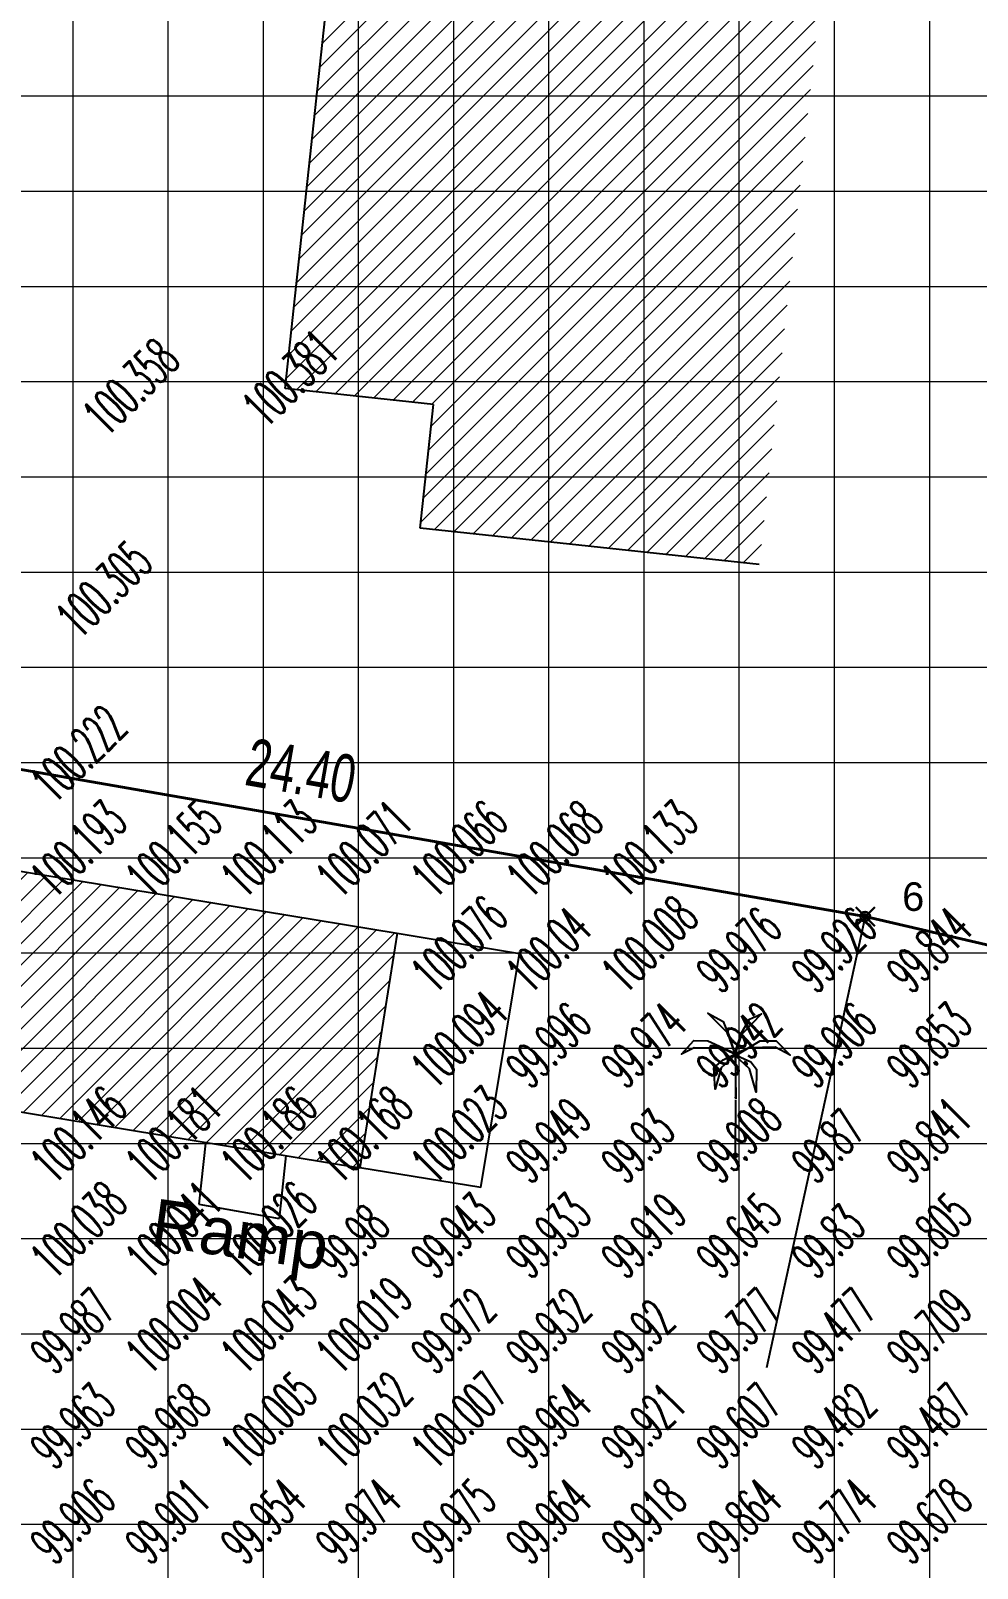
# Model space of a CAD drawing. Header units: millimetres. Extents: x 684983 to 685377, y 990360 to 990509.
# Drawn here: x 685009.13 to 685029.02, y 990441.12 to 990473.41 of the extents above; entities that cross this region are included whole.
import ezdxf

# ---------------------------------------------------------------- set-up
doc = ezdxf.new("R2010")
doc.units = ezdxf.units.MM
doc.header["$PDMODE"] = 35
doc.header["$PDSIZE"] = 0.2
for name, color, linetype, lineweight in [('BD', 1, 'Continuous', 40), ('BDRY POINT', 7, 'Continuous', 30), ('grid', 8, 'Continuous', 9), ('GRID LEVELS', 7, 'Continuous', 13), ('HAtch', 200, 'Continuous', 9)]:
    doc.layers.add(name, color=color, linetype=linetype, lineweight=lineweight)
for name, color, linetype in [('BL', 202, 'Continuous'), ('dim', 7, 'Continuous'), ('LN', 3, 'Continuous'), ('RAMP', 7, 'Continuous'), ('SYMBOLS', 7, 'Continuous'), ('WALL', 4, 'Continuous')]:
    doc.layers.add(name, color=color, linetype=linetype)
doc.styles.add('DIM', font='ARIALN.TTF', dxfattribs={"width": 0.8, "height": 1})
doc.styles.add('ROMANS', font='arial.ttf')
doc.styles.get("Standard").update_dxf_attribs({"font": 'RomanS'})
doc.dimstyles.get("Standard").update_dxf_attribs({"dimtxt": 1, "dimasz": 0.18, "dimexe": 0.18, "dimexo": 0.0625, "dimgap": 0.09, "dimtad": 0, "dimrnd": 0.05, "dimzin": 0, "dimdsep": 46, "dimtxsty": 'DIM', "dimcen": 0.09, "dimse1": 1, "dimse2": 1, "dimsd1": 1, "dimsd2": 1, "dimadec": 0, "dimazin": 0, "dimtfac": 1, "dimtix": 1, "dimtofl": 0, "dimtmove": 2, "dimatfit": 3, "dimfxl": 0, "dimtolj": 1, "dimtzin": 0, "dimarcsym": 0})

# ---------------------------------------------------------------- blocks, each defined once
blk = doc.blocks.new('BD')
at = {"color": 7}
for p, q in [((-0.037, -0.034), (0.037, 0.034)), ((-0.035, 0.035), (0.035, -0.035))]:
    blk.add_line(p, q, dxfattribs=at)
blk.add_circle((0, 0), 0.05, dxfattribs=at)
blk.add_point((0, 0), dxfattribs=at)
blk = doc.blocks.new('*D29')
at = {"layer": 'Defpoints', "color": 0, "transparency": 16777216}
for p in [(685026.856, 990455.618), (685026.668, 990454.809), (685041.126, 990451.441)]:
    blk.add_point(p, dxfattribs=at)
at = {"layer": 'dim', "color": 0, "transparency": 16777216, "insert": (685034.085, 990453.934), "char_height": 1, "attachment_point": 5, "rotation": 346.8868, "style": 'DIM'}
blk.add_mtext('\\A1;14.85', dxfattribs=at)
blk = doc.blocks.new('*D30')
at = {"layer": 'Defpoints', "color": 0, "transparency": 16777216}
for p in [(685002.793, 990459.96), (685002.625, 990458.995), (685026.668, 990454.809)]:
    blk.add_point(p, dxfattribs=at)
at = {"layer": 'dim', "color": 0, "transparency": 16777216, "insert": (685014.814, 990457.867), "char_height": 1, "attachment_point": 5, "rotation": 350.1232, "style": 'DIM'}
blk.add_mtext('\\A1;24.40', dxfattribs=at)
blk = doc.blocks.new('A$C11072AF8')
blk.add_hatch(color=3).paths.add_polyline_path([(0.783, 0.03, 1), (0.723, 0.03, 1)])
at = {"color": 3}
blk.add_line((0.753, 0.03), (0.758, 0.808), dxfattribs=at)
blk.add_lwpolyline([(0.754, 0.831), (0.758, 0.863), (0.758, 1.442), (0.553, 1.258), (0.471, 0.958), (0.451, 1.258), (0.58, 1.367), (0.744, 1.449), (0.553, 1.531), (0.178, 1.538), (0, 1.449), (0.171, 1.64), (0.369, 1.633), (0.744, 1.463), (0.649, 1.742), (0.369, 2.022), (0.58, 1.906), (0.662, 1.708), (0.744, 1.456), (0.84, 1.749), (0.949, 1.94), (1.12, 2.015), (0.84, 1.722), (0.737, 1.415), (1.099, 1.633), (1.324, 1.633), (1.522, 1.435), (1.311, 1.545), (0.956, 1.538), (0.73, 1.449), (0.969, 1.34), (1.051, 1.238), (1.045, 0.917), (0.949, 1.245), (0.751, 1.429), (0.758, 0.835), (0.759, 0.823)], dxfattribs=at)
blk.add_circle((0.753, 0.03), 0.03, dxfattribs=at)
blk = doc.blocks.new('A$C0CA14312')
blk.add_blockref('A$C11072AF8', (0, 0))
blk = doc.blocks.new('CCONUT')
at = {"xscale": 0.6000000000000001, "yscale": 0.6000000000000001, "zscale": 0.6000000000000001}
blk.add_blockref('A$C0CA14312', (-0.452, -0.018), dxfattribs=at)

msp = doc.modelspace()

# ---------------------------------------------------------------- hatches: boundary and pattern name
at = {"layer": 'HAtch'}
h = msp.add_hatch(dxfattribs=at)
h.set_pattern_fill('ANSI31', color=256, scale=0.1)
h.set_pattern_definition([(45, (-165.7308, 1.1705), (-0.22450640303, 0.22450640303), [])])
h.paths.add_polyline_path([(685080.605, 990417.868), (685072.834, 990420.299), (685069.244, 990408.824), (685077.015, 990406.393)])
h.paths.add_polyline_path([(685033.231, 990416.161), (685030.818, 990416.829), (685030.305, 990414.415), (685032.718, 990413.747)])
h.paths.add_polyline_path([(685020.763, 990416.507), (685016.714, 990417.387), (685017.139, 990419.344), (685015.082, 990419.802), (685014.998, 990419.416), (685007.921, 990420.955), (685005.494, 990409.793), (685018.336, 990405.345)])
h.paths.add_polyline_path([(685016.828, 990454.458), (685006.64, 990456.135), (685005.859, 990451.208), (685016.047, 990449.531)])
h.paths.add_polyline_path([(685026.329, 990479.733), (685016.088, 990480.836), (685014.479, 990465.902), (685017.592, 990465.567), (685017.312, 990462.968), (685024.44, 990462.2)])
h.paths.add_polyline_path([(685043.926, 990460.974), (685034.141, 990462.066), (685033.564, 990457.301), (685043.349, 990456.209)])

# ---------------------------------------------------------------- linework, layer by layer
at = {"layer": 'BD'}
for p, q in [((685026.668, 990454.809), (685002.625, 990458.995)), ((685041.126, 990451.441), (685026.668, 990454.809))]:
    msp.add_line(p, q, dxfattribs=at)
at = {"layer": 'BL'}
for p, q in [((685014.479, 990465.902), (685016.088, 990480.836)), ((685017.592, 990465.567), (685014.479, 990465.902)), ((685017.312, 990462.968), (685017.592, 990465.567)), ((685024.44, 990462.2), (685017.312, 990462.968)), ((685006.64, 990456.135), (685016.828, 990454.458)), ((685016.828, 990454.458), (685016.047, 990449.531)), ((685005.859, 990451.208), (685016.047, 990449.531))]:
    msp.add_line(p, q, dxfattribs=at)
at = {"layer": 'grid'}
for p, q in [((685010.014, 990509.155), (685010.014, 990377.924)), ((685012.014, 990509.155), (685012.014, 990377.924)), ((685014.014, 990509.155), (685014.014, 990377.924)), ((685016.014, 990509.155), (685016.014, 990370.9)), ((685018.014, 990509.155), (685018.014, 990370.9)), ((685020.014, 990509.155), (685020.014, 990370.9)), ((685022.014, 990509.155), (685022.014, 990370.9)), ((685024.014, 990509.155), (685024.014, 990370.9)), ((685026.014, 990509.155), (685026.014, 990370.9)), ((685028.014, 990509.155), (685028.014, 990370.9)), ((685085.196, 990472.038), (684982.764, 990472.038)), ((685085.196, 990470.038), (684982.764, 990470.038)), ((685085.196, 990468.038), (684982.764, 990468.038)), ((685085.196, 990466.038), (684982.764, 990466.038)), ((685085.196, 990464.038), (684982.764, 990464.038)), ((685085.196, 990462.038), (684982.764, 990462.038)), ((685085.196, 990460.038), (684982.764, 990460.038)), ((685085.196, 990458.038), (684982.764, 990458.038)), ((685085.196, 990456.038), (684982.764, 990456.038)), ((685085.196, 990454.038), (684982.764, 990454.038)), ((685085.196, 990452.038), (684982.764, 990452.038)), ((685085.196, 990450.038), (684982.764, 990450.038)), ((685085.196, 990448.038), (684982.764, 990448.038)), ((685085.196, 990446.038), (684982.764, 990446.038)), ((685085.196, 990444.038), (684982.764, 990444.038)), ((685085.196, 990442.038), (684982.764, 990442.038))]:
    msp.add_line(p, q, dxfattribs=at)
at = {"layer": 'LN'}
for p, q in [((685016.828, 990454.458), (685019.401, 990454.034)), ((685018.591, 990449.116), (685019.401, 990454.034)), ((685018.591, 990449.116), (685016.047, 990449.531))]:
    msp.add_line(p, q, dxfattribs=at)
at = {"layer": 'RAMP'}
for p, q in [((685012.804, 990450.049), (685012.665, 990448.769)), ((685014.491, 990449.787), (685014.348, 990448.468)), ((685012.665, 990448.769), (685014.348, 990448.468))]:
    msp.add_line(p, q, dxfattribs=at)
at = {"layer": 'WALL'}
msp.add_line((685026.668, 990454.809), (685024.591, 990445.327), dxfattribs=at)

# ---------------------------------------------------------------- block references
at = {"layer": 'BDRY POINT'}
msp.add_blockref('BD', (685026.668, 990454.809), dxfattribs=at)
at = {"layer": 'SYMBOLS', "ltscale": 10, "xscale": 2.5, "yscale": 2.5, "zscale": 2.5}
msp.add_blockref('CCONUT', (685023.938, 990449.791, 99.906), dxfattribs=at)

# ---------------------------------------------------------------- texts
at = {"color": 1, "style": 'ROMANS'}
msp.add_text('6', height=0.6, dxfattribs=at).set_placement((685027.442, 990454.928))
at = {"style": 'ROMANS'}
msp.add_text('Ramp', height=1, rotation=351.9622, dxfattribs=at).set_placement((685011.62, 990447.901))
at = {"layer": 'GRID LEVELS', "width": 0.5}
for s, p in [('100.358', (685010.731, 990464.863, 100.358)), ('100.381', (685014.081, 990465.043, 100.381)), ('100.305', (685010.164, 990460.612, 100.305)), ('100.222', (685009.63, 990457.158, 100.222)), ('100.193', (685009.63, 990455.158, 100.193)), ('100.155', (685011.63, 990455.158, 100.155)), ('100.113', (685013.63, 990455.158, 100.113)), ('100.133', (685021.63, 990455.158, 100.133)), ('100.071', (685015.63, 990455.158, 100.071)), ('100.066', (685017.63, 990455.158, 100.066)), ('100.068', (685019.63, 990455.158, 100.068)), ('100.076', (685017.63, 990453.158, 100.076)), ('100.04', (685019.63, 990453.158, 100.04)), ('100.008', (685021.63, 990453.158, 100.008)), ('99.976', (685023.63, 990453.158, 99.976)), ('99.926', (685025.63, 990453.158, 99.926)), ('99.844', (685027.63, 990453.158, 99.844)), ('100.094', (685017.63, 990451.158, 100.094)), ('99.996', (685019.63, 990451.158, 99.996)), ('99.974', (685021.63, 990451.158, 99.974)), ('99.942', (685023.63, 990451.158, 99.942)), ('99.906', (685025.63, 990451.158, 99.906)), ('99.853', (685027.63, 990451.158, 99.853)), ('100.146', (685009.63, 990449.158, 100.146)), ('100.181', (685011.63, 990449.158, 100.181)), ('100.186', (685013.63, 990449.158, 100.186)), ('100.168', (685015.63, 990449.158, 100.168)), ('100.023', (685017.63, 990449.158, 100.023)), ('99.949', (685019.63, 990449.158, 99.949)), ('99.93', (685021.63, 990449.158, 99.93)), ('99.908', (685023.63, 990449.158, 99.908)), ('99.87', (685025.63, 990449.158, 99.87)), ('99.841', (685027.63, 990449.158, 99.841)), ('100.038', (685009.63, 990447.158, 100.038)), ('100.041', (685011.63, 990447.158, 100.041)), ('100.026', (685013.63, 990447.158, 100.026)), ('99.943', (685017.63, 990447.158, 99.943)), ('99.933', (685019.63, 990447.158, 99.933)), ('99.919', (685021.63, 990447.158, 99.919)), ('99.645', (685023.63, 990447.158, 99.645)), ('99.805', (685027.63, 990447.158, 99.805)), ('99.98', (685015.63, 990447.158, 99.98)), ('99.83', (685025.63, 990447.158, 99.83)), ('100.004', (685011.63, 990445.158, 100.004)), ('100.043', (685013.63, 990445.158, 100.043)), ('99.987', (685009.63, 990445.158, 99.987)), ('100.019', (685015.63, 990445.158, 100.019)), ('99.972', (685017.63, 990445.158, 99.972)), ('99.932', (685019.63, 990445.158, 99.932)), ('99.377', (685023.63, 990445.158, 99.377)), ('99.477', (685025.63, 990445.158, 99.477)), ('99.709', (685027.63, 990445.158, 99.709)), ('99.92', (685021.63, 990445.158, 99.92)), ('99.963', (685009.63, 990443.158, 99.963)), ('99.968', (685011.63, 990443.158, 99.968)), ('100.005', (685013.63, 990443.158, 100.005)), ('100.032', (685015.63, 990443.158, 100.032)), ('100.007', (685017.63, 990443.158, 100.007)), ('99.964', (685019.63, 990443.158, 99.964)), ('99.921', (685021.63, 990443.158, 99.921)), ('99.607', (685023.63, 990443.158, 99.607)), ('99.482', (685025.63, 990443.158, 99.482)), ('99.487', (685027.63, 990443.158, 99.487)), ('99.906', (685009.63, 990441.158, 99.906)), ('99.901', (685011.63, 990441.158, 99.901)), ('99.954', (685013.63, 990441.158, 99.954)), ('99.974', (685015.63, 990441.158, 99.974)), ('99.975', (685017.63, 990441.158, 99.975)), ('99.964', (685019.63, 990441.158, 99.964)), ('99.918', (685021.63, 990441.158, 99.918)), ('99.864', (685023.63, 990441.158, 99.864)), ('99.774', (685025.63, 990441.158, 99.774)), ('99.678', (685027.63, 990441.158, 99.678))]:
    msp.add_text(s, height=0.8, rotation=45, dxfattribs=at).set_placement(p)

# ---------------------------------------------------------------- dimensions: what is measured, and where the dimension line sits
at = {"layer": 'dim'}
for p1, p2, distance, picture, middle in [((685026.668, 990454.809), (685002.625, 990458.995), -0.979, '*D30', (685014.814, 990457.867)), ((685041.126, 990451.441), (685026.668, 990454.809), -0.83, '*D29', (685034.085, 990453.934))]:
    dim = msp.add_aligned_dim(p1=p1, p2=p2, distance=distance, dimstyle='Standard', dxfattribs=at)
    dim.commit()
    dim.dimension.update_dxf_attribs({"geometry": picture, "text_midpoint": middle})

doc.saveas('drawing.dxf')
